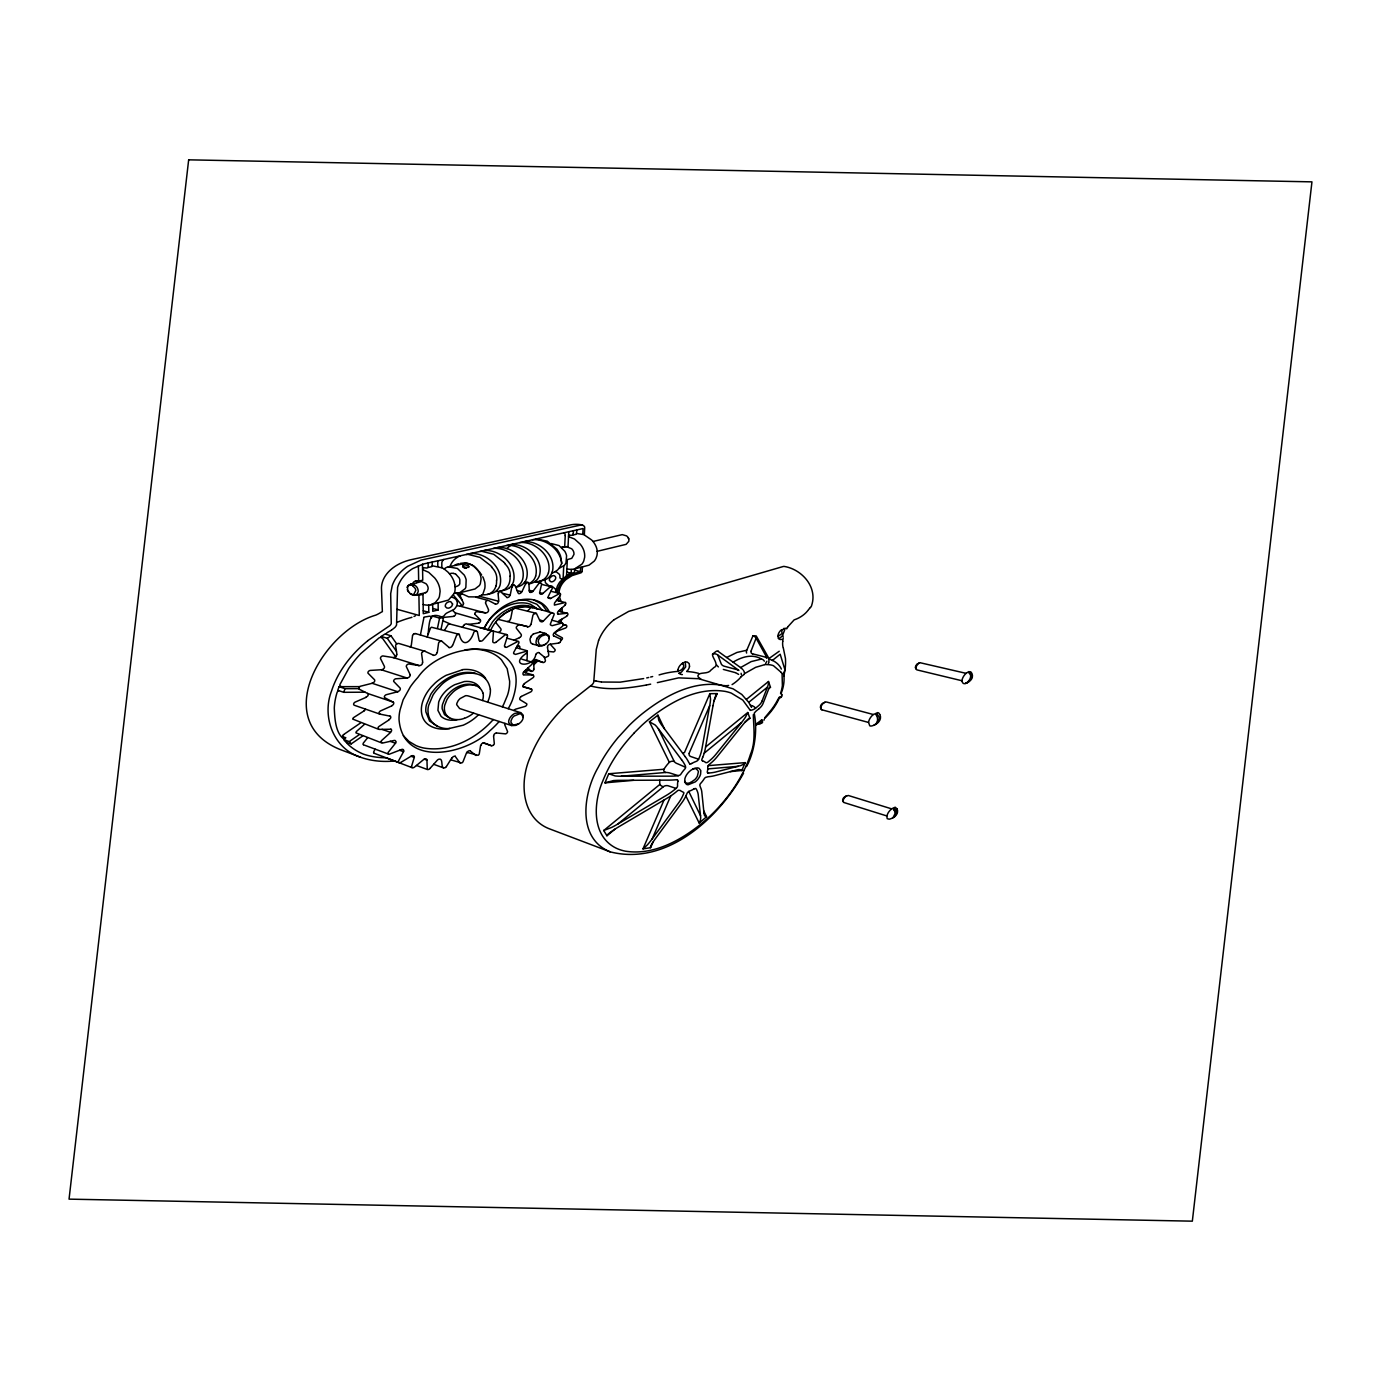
<?xml version="1.0" encoding="UTF-8"?>
<svg xmlns="http://www.w3.org/2000/svg" width="1381" height="1381" viewBox="0 0 1381 1381"><rect width="100%" height="100%" fill="white"/><g stroke="black" fill="none" stroke-linecap="round" stroke-linejoin="round"><path stroke-width="1.5" d="M562.257 612.042L562.084 607.83M552.521 572.942A14.086 9.995 -4.5 0 0 559.857 566.987L561.704 563.483L560.582 556.18A45.866 32.54 -4.5 0 0 556.888 549.189L547.256 541.179L536.225 538.901M538.918 645.963A4.885 3.47 -4.5 0 0 542.94 645.548A8.959 6.353 -4.5 0 0 545.357 644.306L547.256 642.735A12.308 8.735 -4.5 0 0 548.999 639.835L549.275 637.815M527.007 660.688L527.249 654.836A1.968 1.398 -4.5 0 0 526.403 653.472M584.353 534.827L584.681 528.043A5.645 4.005 -4.5 0 0 584.284 526.265L582.471 524.987A21.803 15.467 -4.5 0 0 571.354 524.728L411.745 559.547A39.859 28.276 -4.5 0 0 381.484 588.876L382.364 611.628L380.897 612.404A34.335 24.357 -4.5 0 1 375.822 615.115C323.292 630.513 269.744 720.433 339.588 749.296L361.926 757.72A59.124 41.948 -4.5 0 0 394.448 760.966M563.741 565.917L563.155 577.569A2.71 1.916 -4.5 0 1 562.792 578.466A1.916 1.364 -4.5 0 1 561.049 578.794L560.341 578.363A2.969 2.106 -4.5 0 1 559.909 577.051A9.857 6.991 -4.5 0 0 559.443 574.375L556.18 571.734A4.661 3.297 -4.5 0 0 555.179 571.596M561.722 547.1A4.885 3.47 -4.5 0 1 564.656 547.152L565.243 535.621M412.453 767.784L412.988 767.784A2.624 1.864 -4.5 0 0 414.576 767.042L423.38 759.74A3.159 2.244 -4.5 0 1 425.037 758.911L426.09 758.911A1.899 1.346 -4.5 0 1 426.953 760.189L427.264 769.476L416.492 765.471M545.322 579.675A10.565 7.492 -4.5 0 0 545.512 582.782L548.878 585.717A4.644 3.297 -4.5 0 0 550.294 585.889A5.075 3.608 -4.5 0 1 551.83 586.062L555.369 589.014A10.772 7.647 -4.5 0 1 555.749 591.966L557.268 586.39A38.081 27.016 -4.5 0 1 559.909 581.902L566.538 575.687L567.349 559.616M568.782 531.668L568.04 546.341L564.674 547.135M571.354 569.542L571.147 573.391A19.783 14.034 -4.5 0 0 566.555 575.704M573.253 533.756L573.426 530.632M576.516 533.463L583.818 534.602L591.655 539.971A35.008 24.841 -4.5 0 1 594.59 543.7L595.349 545.029A29.795 21.147 -4.5 0 1 596.92 555.697L596.178 557.855A20.836 14.777 -4.5 0 1 594.244 561.118L588.996 565.174L574.634 568.886L574.444 572.459L573.08 572.804A15.329 10.875 -4.5 0 0 571.268 573.339L569.076 572.804M576.775 529.89L576.602 533.014A2.399 1.692 -4.5 0 1 575.842 534.361L571.458 535.327A12.274 8.718 -4.5 0 0 568.609 535.241M580.227 571.734L580.849 567.332M582.765 534.257L583.093 528.543L422.983 564.104L412.66 568.627A41.81 29.674 -4.5 0 0 403.545 576.498L401.767 578.829A50.268 35.664 -4.5 0 0 397.573 587.443L396.554 625.023A17.142 12.17 -4.5 0 1 394.931 627.423L391.462 630.185M582.489 566.935L582.074 571.51M677.829 670.199L677.864 671.442M782.682 641.336L783.217 638.005M966.079 673.341A19.282 13.689 -4.5 0 0 961.936 680.747C963.248 689.136 974.779 677.415 969.048 672.702M782.337 694.867L781.18 696.697A6.094 4.316 -4.5 0 1 779.557 696.853L777.848 699.511A92.147 65.373 -4.5 0 1 769.234 712.372L764.694 717.809M412.539 635.692L411.365 644.892A4.022 2.848 -4.5 0 1 410.019 646.826M437.259 652.643L438.588 643.063A3.642 2.589 -4.5 0 1 439.779 641.595L440.056 641.44M689.533 666.402L689.188 663.588L687.289 662.069A3.746 2.658 -4.5 0 0 684.406 662.31L682.404 663.26M615.028 829.101L606.932 835.764L607.536 834.676M480.623 745.395L479.276 753.853A3.66 2.589 -4.5 0 1 478.05 755.321L466.813 752.317M561.653 619.275L561.014 622.607M744.359 673.721L755.683 667.316L764.384 664.762M559.875 620.432L559.529 622.227M714.046 700.84L717.171 693.607L709.834 693.676L710.542 699.114A99.708 70.742 -4.5 0 1 709.903 704.534L701.893 749.123A68.377 48.508 -4.5 0 1 699.321 757.582L698.51 759.412A6.387 4.54 -4.5 0 1 697.267 760.827L696.162 761.432A19.196 13.62 -4.5 0 0 691.605 763.555M713.045 705.57L705.259 748.899A67.79 48.111 -4.5 0 1 702.687 757.34M510.659 618.947L512.351 610.35A4.074 2.883 -4.5 0 1 513.318 608.814M511.799 587.149L510.193 595.194L502.908 593.347M420.394 635.001L423.898 617.635M428.041 634.535C429.698 619.568 429.025 611.041 443.474 617.721L441.074 629.184M531.046 624.402L532.807 615.719A4.16 2.952 -4.5 0 1 533.843 614.113L536.139 613.302L515.165 608.123M437.501 628.165L439.59 618.084L443.474 617.721M876.555 715.496L876.9 713.839L878.765 716.428A12.722 9.028 -4.5 0 1 879.214 719.397L876.02 724.179A8.597 6.111 -4.5 0 1 874.587 724.904A5.559 3.936 -4.5 0 1 873.517 725.388A12.429 8.821 -4.5 0 1 871.86 725.923L870.962 726.043A2.037 1.45 -4.5 0 1 869.719 725.767L868.563 722.194A19.61 13.914 -4.5 0 1 873.085 714.702L877.574 712.648A2.037 1.45 -4.5 0 1 878.765 713.01L879.818 714.443M894.042 809.957L894.387 808.455L895.665 810.026A11.048 7.837 -4.5 0 1 896.493 812.943L894.405 816.896A7.026 4.989 -4.5 0 1 892.868 817.776L891.038 818.657A10.996 7.803 -4.5 0 1 889.191 819.192L887.206 818.657L886.826 816.292A18.971 13.447 -4.5 0 1 891.66 808.869M783.787 676.293L784.788 671.304A109.185 77.474 -4.5 0 0 785.444 658.409L783.372 648.224M744.048 770.615L744.29 769.856A15.864 11.255 -4.5 0 1 745.032 768.285A183.431 130.159 -4.5 0 0 750.487 754.233C755.942 741.683 753.56 727.114 753.318 714.685M744.221 674.36L741.045 676.725M741.01 676.863L739.525 678.589A44.952 31.901 -4.5 0 1 732.068 684.613M535.69 576.05C539.522 560.375 523.882 545.409 508.709 545.391A16.727 11.859 -4.5 0 0 506.948 545.46L506.706 545.478M411.573 766.317L414.265 757.427A2.589 1.83 -4.5 0 0 414.058 756.063L413.282 755.666A2.469 1.761 -4.5 0 0 411.141 756.184L401.129 762.226A1.899 1.346 -4.5 0 1 399.04 762.64L374.32 753.336M548.447 572.891C552.417 557.303 536.795 542.44 521.725 542.491A17.124 12.153 -4.5 0 0 519.722 542.578M552.314 571.941C556.319 556.388 540.696 541.542 525.66 541.628A16.641 11.808 -4.5 0 0 523.917 541.68L523.796 541.697M764.297 719.242L763.917 720.261M761.587 720.399L762.001 720.105A4.747 3.366 -4.5 0 1 761.639 723.143M766.852 661.24L765.609 663.484M969.531 673.548L969.894 672.426L971.637 676.604A12.222 8.666 -4.5 0 1 971.154 678.882L966.493 683.112M768.682 662.552A15.329 10.875 -4.5 0 0 767.974 656.7L756.218 635.916L753.008 635.726L746.569 650.71A7.475 5.3 -4.5 0 0 746.413 651.832A7.854 5.576 -4.5 0 0 746.465 652.488L746.603 653.04M744.238 769.994L740.492 777.192A227.071 161.111 -4.5 0 1 721.262 804.346L719.173 806.711A196.275 139.274 -4.5 0 1 700.927 824.06C679.953 840.787 653.196 855.564 625.386 851.179A34.059 24.168 -4.5 0 1 615.753 847.969C591.344 835.505 593.398 802.413 602.858 780.817A218.44 155 -4.5 0 1 634.293 732.914M359.785 686.633L339.087 686.668L337.775 690.293L343.714 692.313L345.026 688.687L358.853 688.653M449.982 566.607L450.689 564.846A22.614 16.054 -4.5 0 1 456.99 557.458M468.642 567.436L468.625 565.83A3.556 2.52 -4.5 0 0 467.296 565.157M462.635 566.452L462.928 565.623L463.705 566.676A5.092 3.608 -4.5 0 0 467.261 567.332L468.919 566.711M598.577 640.542L596.264 649.502L593.709 682.352A12.481 8.856 -4.5 0 1 592.242 684.544L566.797 704.586A207.53 147.249 -4.5 0 0 530.597 756.339C519.135 780.783 521.051 818.743 550.363 829.187L610.091 851.818C665.987 866.215 718.413 818.812 743.565 773.187M427.126 636.969L430.285 628.597A3.332 2.365 -4.5 0 1 431.545 627.233L459.286 634.362C462.618 648.397 470.697 642.441 473.838 632.239A3.073 2.175 -4.5 0 1 475.323 631.048L477.343 631.652L479.052 640.094A1.933 1.364 -4.5 0 0 480.053 641.198M708.229 765.644L745.257 762.623L742.805 764.608A16.883 11.98 -4.5 0 1 740.613 765.609L715.548 772.048A28.017 19.886 -4.5 0 1 709.73 772.928L708.418 773.067M452.692 645.445L456.334 635.916A3.435 2.434 -4.5 0 1 457.698 634.57L459.286 634.362M762.019 701.082L767.732 686.374A33.317 23.632 -4.5 0 0 768.457 683.422L768.475 681.506L746.517 699.304M466.502 752.887L463.067 761.621A3.591 2.538 -4.5 0 1 461.651 763.003L450.655 759.792M454.245 593.398L448.428 600.079L430.855 604.774A11.324 8.027 -4.5 0 1 423.19 604.498M633.655 780.282L604.947 782.854L608.762 773.757L663.95 769.252A55.568 39.428 -4.5 0 1 669.336 762.312L670.648 761.57A5.403 3.832 -4.5 0 1 672.374 761.207L674.221 761.449A7.423 5.265 -4.5 0 0 677.622 763.779L685.667 767.318A6.163 4.367 -4.5 0 1 684.786 769.079A43.899 31.142 -4.5 0 0 681.144 773.774L681.023 773.947A5.61 3.988 -4.5 0 1 679.642 775.259L677.053 775.863A62.732 44.52 -4.5 0 1 671.011 776.157L620.034 776.226A36.148 25.652 -4.5 0 1 615.184 775.949L608.762 773.757M747.742 764.314C755.269 748.899 757.409 728.495 754.199 713.321A16.037 11.376 -4.5 0 1 756.305 710.887L759.032 708.695M604.947 782.854L613.578 780.593M698.613 759.222L690.724 756.529A3.694 2.624 -4.5 0 1 689.361 753.37M607.536 834.676A17.504 12.412 -4.5 0 1 608.883 833.468L610.972 831.863A106.751 75.748 -4.5 0 1 619.482 826.373L667.403 798.028A65.874 46.747 -4.5 0 0 675.965 792.055L677.294 790.95A3.332 2.365 -4.5 0 1 678.416 790.277L679.987 790.346A7.164 5.075 -4.5 0 0 681.161 791.106L683.802 792.521A4.057 2.883 -4.5 0 1 683.595 793.816L682.974 795.249A60.66 43.053 -4.5 0 1 678.554 802.965L651.556 839.734A104.404 74.091 -4.5 0 1 647.257 844.999L642.994 848.866L664.037 800.013M709.834 693.676L684.458 752.61L682.646 753.197M652.212 838.837L670.717 795.939M689.119 753.301L709.696 705.656M642.994 848.866L650.606 847.692L652.989 842.151M702.687 757.34L702.066 758.79A4.143 2.935 -4.5 0 0 701.824 759.999L702.601 760.948M488.097 629.512L492.516 621.951A55.24 39.203 -4.5 0 1 498.852 615.305C507.518 607.761 519.981 602.962 531.357 606.639A17.832 12.653 -4.5 0 1 536.398 608.728M751.091 650.952L756.098 638.177A11.566 8.2 -4.5 0 0 754.751 636.658L753.18 635.726M780.524 671.787L773.464 665.711A12.947 9.184 -4.5 0 0 767.404 664.624L764.591 664.554M730.256 771.634L741.77 770.477L739.215 769.528A11.928 8.476 -4.5 0 0 736.694 769.994L713.873 775.846A27.741 19.697 -4.5 0 1 708.056 776.743L705.622 777.382A5.455 3.884 -4.5 0 0 704.293 778.642A43.605 30.934 -4.5 0 1 700.788 783.251L700.633 783.407A6.128 4.35 -4.5 0 0 699.787 785.116L700.288 786.946A29.381 20.853 -4.5 0 1 701.772 791.71L703.965 812.891M560.134 642.269L561.135 640.18A3.09 2.192 -4.5 0 0 562.378 637.867L555.749 634.242A3.608 2.555 -4.5 0 1 556.923 631.307M741.718 770.615L745.257 762.623M663.95 769.252L663.778 770.443A4.851 3.453 -4.5 0 0 664.313 771.616L665.573 772.48A7.596 5.386 -4.5 0 1 667.437 772.566L667.765 772.583A12.084 8.562 -4.5 0 1 670.372 773.153L678.503 775.742M525.591 583.852L521.897 591.776L517.098 590.567M483.971 628.372L489.047 619.965A68.998 48.956 -4.5 0 1 496.936 611.662C510.331 598.612 539.419 591.707 549.431 612.076M786.704 628.873L787.688 627.112M375.131 749.175L373.837 751.557A2.555 1.813 -4.5 0 0 373.733 752.869L374.147 753.249M530.684 637.193L531.392 636.002M536.812 638.885L537.537 637.694M402.959 749.52L403.718 750.228A3.159 2.244 -4.5 0 1 403.528 751.713L398.608 760.776A2.676 1.899 -4.5 0 0 398.453 762.001L398.885 762.485M526.834 652.902C506.965 666.66 533.981 668.611 535.828 654.283M787.912 626.732L794.161 619.862A26.774 18.989 -4.5 0 0 799.064 617.773A29.899 21.216 -4.5 0 0 808.437 609.763M446.408 766.559L451.794 757.962M444.578 630.185L447.858 624.937A3.038 2.158 -4.5 0 1 449.188 623.832L476.549 630.979M747.414 764.901L746.172 766.593L746.914 765.626M717.757 654.974L721.279 664.019A5.921 4.195 -4.5 0 0 724.542 666.298L735.814 669.319A14.673 10.409 -4.5 0 1 737.575 669.889A18.333 12.999 -4.5 0 1 738.904 670.458L717.136 654.559A5.869 4.16 -4.5 0 0 715.237 653.869C706.899 652.764 721.365 664.71 713.804 667.593A23.425 16.624 -4.5 0 1 711.111 669.94C708.004 674.808 699.252 671.39 697.923 675.62A7.734 5.489 -4.5 0 0 698.216 676.966L701.013 679.314M388.234 753.905L387.992 753.405A3.159 2.244 -4.5 0 1 388.493 751.989L395.76 742.874A3.711 2.641 -4.5 0 0 396.054 741.632L395.19 740.544A1.83 1.295 -4.5 0 0 393.827 740.527L382.675 743.03L381.001 741.873A3.487 2.486 -4.5 0 1 381.846 740.32L390.616 732.413L382.054 729.358M530.373 592.38L531.599 592.294A3.055 2.158 -4.5 0 0 533.031 591.223L538.521 583.956A2.469 1.744 -4.5 0 1 539.85 583.024L541.3 583.352A2.365 1.692 -4.5 0 1 541.525 584.526L539.695 592.414A2.9 2.054 -4.5 0 0 539.885 593.675L540.403 594.123A4.195 2.986 -4.5 0 0 541.041 594.279L541.179 594.262A2.365 1.674 -4.5 0 0 542.837 593.485L549.69 587.374M470.438 553.539L470.558 553.539A16.624 11.79 -4.5 0 1 472.44 553.47C487.925 553.695 503.564 568.886 500.146 584.854A20.853 14.794 -4.5 0 1 498.248 588.876L496.021 591.189A10.081 7.147 -4.5 0 1 491.584 593.381L487.458 594.4A10.116 7.181 -4.5 0 1 482.66 594.71L484.748 588.565A31.331 22.234 -4.5 0 0 485.024 585.855L484.904 583.352A35.509 25.203 -4.5 0 0 484.627 581.781L483.402 578.121A36.7 26.032 -4.5 0 0 483.177 577.603L482.729 576.74M560.151 595.781L554.523 603.014L554.385 605.102L565.122 602.53L556.56 600.39M481.969 594.762L481.693 595.107A12.205 8.649 -4.5 0 1 477.498 596.92L468.642 596.851L459.942 592.846M367.605 737.782L363.566 742.788A2.986 2.106 -4.5 0 0 363.134 744.307L363.358 744.687M705.605 746.983L747.742 712.51L745.654 716.877A88.781 62.991 -4.5 0 1 742.115 721.797L715.772 754.492A53.393 37.874 -4.5 0 1 709.42 760.827L708.125 761.915A3.142 2.227 -4.5 0 1 706.796 762.64L705.898 762.657M395.484 743.254L390.184 741.338M429.974 768.492L437.328 760.154A3.608 2.555 -4.5 0 1 438.761 759.239C444.13 757.582 439.779 769.113 444.837 767.836A3.349 2.382 -4.5 0 0 446.391 766.559M462.359 627.009L464.344 624.799M518.117 625.006L516.408 626.957A3.055 2.158 -4.5 0 0 516.546 628.51L521.138 634.345A3.556 2.52 -4.5 0 1 519.446 637.556M493.259 719.57C476.186 738.714 449.878 752.507 423.743 748.019A33.558 23.822 -4.5 0 1 415.905 745.533L409.018 741.459L403.321 735.71M524.02 583.093L522.45 584.543A10.392 7.371 -4.5 0 1 517.944 586.718L515.803 587.253M686.858 671.39L686.72 671.529A42.673 30.278 -4.5 0 1 698.631 673.376M536.398 613.337L540.213 621.398L541.87 621.899A2.797 1.985 -4.5 0 0 543.406 621.001L550.484 613.699A2.745 1.951 -4.5 0 1 552.141 612.75A16.917 11.997 -4.5 0 1 553.936 613.457A3.245 2.296 -4.5 0 1 553.936 614.994L550.518 623.608A3.176 2.261 -4.5 0 0 550.449 624.92L552.107 625.697L562.291 622.952L551.882 620.224M527.542 611.041L530.097 608.417A2.797 1.985 -4.5 0 1 531.443 607.588L532.876 607.64A17.383 12.325 -4.5 0 0 531.115 607.088L521.345 606.656A24.202 17.176 -4.5 0 0 515.027 608.175M634.207 732.879L641.785 725.388A179.858 127.622 -4.5 0 1 652.54 716.256C672.996 700.65 698.665 687.065 725.198 691.398A33.317 23.65 -4.5 0 1 731.257 693.089L742.805 700.098L750.315 710.404M810.388 607.536L810.354 607.554A15.795 11.203 -4.5 0 0 808.714 609.47M669.336 762.312L649.45 721.797L655.077 724.939A43.312 30.727 -4.5 0 1 657.753 727.942L681.558 759.654M523.882 672.271L526.472 669.854M533.601 663.122L536.26 660.619M525.332 672.702L527.922 670.268M533.739 664.796L537.727 661.033M523.865 671.718L531.668 664.52A3.556 2.52 -4.5 0 0 532.358 663.053L532.358 662.949M364.549 724.265L356.764 731.188A3.297 2.348 -4.5 0 0 355.953 732.862L381.691 742.926M500.474 616.893L501.355 616.116M565.122 605.154L558.39 611.075L567.228 613.319M685.874 795.974L699.183 823.059L706.554 816.758L703.758 810.906M664.434 728.805L657.908 715.168L658.737 720.192A57.536 40.826 -4.5 0 0 662.19 725.733L685.235 756.667M565.243 578.346L571.803 574.151L579.951 571.872M761.846 719.691L761.518 719.967A57.967 41.137 -4.5 0 1 756.46 723.73L755.735 724.196M892.955 817.811L894.957 813.823A13.983 9.926 -4.5 0 0 894.543 810.975L893.438 808.973A5.8 4.108 -4.5 0 1 894.387 808.455M762.726 722.021L761.449 723.074A5.386 3.815 -4.5 0 1 759.809 724.024A2.589 1.847 -4.5 0 1 757.703 724.127M509.365 587.84L511.246 585.958A20.335 14.431 -4.5 0 0 513.508 581.539C517.15 565.692 501.458 550.553 486.112 550.432A16.917 11.997 -4.5 0 0 484.11 550.501M677.916 781.301A25.531 18.126 -4.5 0 0 677.588 785.668L677.501 786.393A6.888 4.885 -4.5 0 1 676.552 787.964L674.705 789.552A65.649 46.591 -4.5 0 1 666.108 795.525L616.772 824.647A90.663 64.32 -4.5 0 1 611.731 827.392L603.704 830.533L659.876 784.391A29.95 21.25 -4.5 0 1 659.859 780.196M706.554 816.758L704.707 815.878A19.351 13.741 -4.5 0 1 703.999 812.891M744.825 722.401L749.918 718.224L747.742 712.51M618.015 823.905L663.26 786.773A4.281 3.038 -4.5 0 1 668.145 785.772L676.051 788.43M704.224 753.163L741.476 722.591M768.889 688.567L770.477 687.255L768.475 681.506M496.228 642.079L504.704 635.208A1.813 1.295 -4.5 0 1 506.689 634.604L479.777 627.578M751.54 707.4L748.726 702.342L767.439 687.151M550.967 576.671L552.711 575.756A2.227 1.571 -4.5 0 1 554.299 575.739C558.856 577.914 551.502 584.992 549.483 580.296M780.852 693.745L780.558 693.331A71.881 51.011 -4.5 0 0 782.388 685.494L782.078 673.824L780.662 671.753M367.657 640.715L389.925 625.576A9.166 6.508 -4.5 0 0 391.255 623.625L390.685 593.64L392.239 585.544A58.157 41.257 -4.5 0 1 395.691 578.432L398.643 574.341A48.076 34.111 -4.5 0 1 407.688 566.262L421.015 560.134L580.918 525.004A2.71 1.933 -4.5 0 1 582.471 524.97M772.307 660.515L780.179 654.214L784.563 668.525M768.751 658.702L779.247 651.228M554.316 632.74L562.171 626.508A4.126 2.935 -4.5 0 0 563.206 624.972L562.792 623.28M760.258 722.211L755.77 725.474M613.889 619.827L628.735 611.369L782.975 566.573A2.21 1.571 -4.5 0 1 784.408 566.469C801.843 569.335 817.673 587.046 811.7 605.241A6.37 4.523 -4.5 0 1 810.388 607.536M649.45 721.797L657.908 715.168M699.183 823.059L700.409 820.21A29.64 21.043 -4.5 0 0 700.685 817.397L698.234 794.662A29.45 20.888 -4.5 0 0 696.715 789.897L695.92 788.551A1.813 1.295 -4.5 0 0 694.108 788.931M712.423 654.231L715.876 651.556A1.882 1.329 -4.5 0 1 718.327 651.176M539.574 635.588L544.632 633.43L548.723 635.45A7.975 5.662 -4.5 0 1 549.258 637.815M533.446 633.931L540.195 631.997M740.579 667.575L751.16 661.603L761.639 659.013A5.766 4.091 -4.5 0 1 764.332 661.206M424.83 651.28L398.867 643.477A1.968 1.398 -4.5 0 0 396.796 643.978L396.451 644.133A3.539 2.503 -4.5 0 0 395.605 645.704L396.934 654.525M917.364 663.898L919.556 662.845M338.846 690.655A3.988 2.831 -4.5 0 0 338.31 690.949A4.178 2.969 -4.5 0 0 337.05 692.572A116.936 82.981 -4.5 0 0 334.288 708.194C334.789 719.466 335.531 738.455 349.307 741.528L359.198 734.709M343.265 736.815L345.837 737.765C339.519 739.508 349.548 744.204 351.24 743.876L362.685 735.987M694.004 788.879A19.576 13.896 -4.5 0 1 689.343 791.14L688.601 791.537A6.404 4.54 -4.5 0 0 687.186 793.091L686.374 794.886A60.54 42.966 -4.5 0 1 681.955 802.568L655.647 838.336A99.415 70.535 -4.5 0 0 651.677 844.257L650.969 845.569A20.387 14.466 -4.5 0 0 650.555 846.467L650.606 847.692M343.593 734.571L360.683 722.884M454.591 565.416L455.074 565.105A8.459 6.007 -4.5 0 1 457.905 563.914L458.699 563.741M391.013 635.812L384.954 634L381.191 636.451L387.25 638.281L391.013 635.812L396.71 643.926M524.193 683.681L532.911 677.778A3.591 2.555 -4.5 0 0 533.895 676.276L533.29 675.05L523.468 672.15M389.321 719.725L379.188 726.337A3.642 2.589 -4.5 0 0 377.98 727.96L379.119 729.427L390.702 729.22M364.032 710.904L353.674 717.55A3.573 2.538 -4.5 0 0 352.707 719.087L378.705 729.341M457.059 557.51L457.612 557.147A15.916 11.29 -4.5 0 1 460.512 555.749M518.773 723.782L520.223 722.729A13.344 9.477 -4.5 0 0 522.639 719.536L523.019 718.448A10.064 7.147 -4.5 0 0 523.157 717.585L523.209 716.894A8.355 5.921 -4.5 0 0 522.933 714.806L520.844 712.734L468.504 696.024A6.18 4.385 -4.5 0 0 465.587 695.679L460.218 698.493A16.935 12.015 -4.5 0 0 458.078 700.858L456.852 703.395A9.339 6.629 -4.5 0 0 456.679 704.655L459.58 708.505L511.712 725.612L515.406 725.422A8.528 6.042 -4.5 0 0 517.996 724.248L518.773 723.782L513.836 724.99A3.28 2.33 -4.5 0 1 512.61 724.576L511.056 722.453A8.321 5.904 -4.5 0 1 511.143 720.433L512.334 717.878A13.327 9.46 -4.5 0 1 514.129 716.014L519.619 713.822A3.746 2.658 -4.5 0 1 521.466 714.305L523.192 717.102M549.759 587.408A1.761 1.243 -4.5 0 1 551.399 586.718L552.227 587.374A2.762 1.951 -4.5 0 1 552.141 588.72L548.309 596.419A3.332 2.365 -4.5 0 0 548.153 597.869L550.242 598.629L559.788 593.467L550.881 591.275M425.296 592.742L427.212 591.62L428.145 588.841A12.239 8.683 -4.5 0 0 427.627 586.114L427.368 585.579A12.671 8.994 -4.5 0 0 425.9 583.662L421.429 581.556L408.759 584.957A5.628 3.988 -4.5 0 0 407.758 586.649L407.499 589.911A13.05 9.27 -4.5 0 0 408.258 591.672L408.344 591.81M556.819 631.221L565.606 628.01A3.021 2.141 -4.5 0 0 566.676 625.558L563.085 624.35M726.613 657.494L736.953 652.453L746.707 650.244M566.814 616.202L559.305 620.656A3.746 2.658 -4.5 0 0 558.166 621.864M550.674 598.439L548.102 597.714M733.087 662.155C741.493 657.063 751.868 653.524 761.294 658.91M391.203 630.323L387.371 632.515A3.988 2.831 -4.5 0 0 386.024 634.052M919.366 662.932L918.589 663.432A10.478 7.423 -4.5 0 0 915.966 668.093L916.777 669.854L961.884 680.729M846.777 795.801L846.19 796.147A10.116 7.181 -4.5 0 0 843.118 800.945L843.756 802.465L886.878 815.964M413.989 616.478L415.491 615.736M521.31 696.421L530.77 691.898A3.539 2.503 -4.5 0 0 531.944 690.465L531.996 690.362A2.106 1.485 -4.5 0 0 531.789 689.257L522.95 686.461M414.041 633.844L413.627 634.069A3.522 2.503 -4.5 0 0 412.556 635.571M967.028 682.887L967.063 682.87A11.1 7.872 -4.5 0 0 971.067 672.098L968.823 671.615L966.027 673.324L919.953 662.69M512.489 544.511L513.646 543.993M525.367 541.628L526.851 540.989M693.573 768.665L690.845 770.287A22.303 15.812 -4.5 0 0 684.89 778.677L684.7 782.06L686.426 784.304A3.729 2.641 -4.5 0 0 688.135 784.771L695.247 781.905A22.044 15.64 -4.5 0 0 700.581 774.258L700.823 770.633L699.131 768.371A3.729 2.641 -4.5 0 0 697.44 767.871L693.763 768.578M391.893 705.829L380.483 710.939A3.746 2.658 -4.5 0 0 379.171 712.406L379.084 712.682A1.916 1.364 -4.5 0 0 379.81 714.15M690.69 782.526L694.902 779.54A21.423 15.208 -4.5 0 0 697.336 776.277L698.475 771.496L696.369 768.768M513.956 640.128L519.549 637.694M366.276 697.25L355.055 702.152A3.608 2.555 -4.5 0 0 353.709 703.723L353.674 703.861A1.968 1.398 -4.5 0 0 354.33 705.259L379.861 714.098M824.958 702.239L822.869 703.188A6.612 4.695 -4.5 0 0 820.521 707.245M468.522 624.436A1.882 1.329 -4.5 0 1 469.177 624.281L478.724 623.176M498.006 619.327L527.784 626.681L519.895 624.678A1.864 1.329 -4.5 0 0 518.151 625.023M845.431 796.285L848.348 795.491L891.556 808.834L895.181 807.212L897.098 808.903M514.664 608.296L505.256 613.112A47.8 33.921 -4.5 0 0 497.143 620.293M432.201 562.05L432.236 565.433A2.883 2.037 -4.5 0 1 431.856 566.607L427.678 567.626A2.797 1.985 -4.5 0 0 428.145 566.348L428.127 562.965M398.091 691.639L386.128 694.747A3.573 2.538 -4.5 0 0 384.626 696.093L384.539 696.214A2.658 1.882 -4.5 0 0 384.574 697.612L393.43 702.359M453.607 616.375L444.181 617.359A1.951 1.381 -4.5 0 0 443.232 617.652M464.43 718.258C456.973 721.486 445.165 719.294 444.423 709.627A24.306 17.245 -4.5 0 1 444.786 705.121L446.892 699.684A39.255 27.862 -4.5 0 1 451.708 693.469C459.01 685.028 478.447 679.435 483.005 693.21M778.487 638.523L779.833 637.936A10.565 7.509 -4.5 0 0 782.475 635.64L784.65 629.995A6.232 4.419 -4.5 0 0 784.063 628.234M516.39 607.778L524.884 606.363A17.193 12.205 -4.5 0 1 531.081 607.105L552.141 612.784M411.866 617.342L411.901 617.324A90.352 64.113 -4.5 0 0 397.4 622.21M411.296 594.296A5.127 3.642 -4.5 0 0 414.335 595.315L416.82 594.382L418.115 591.862A10.444 7.406 -4.5 0 0 418.115 590.257L418.029 589.842A14.362 10.185 -4.5 0 0 416.458 586.614L414.455 584.854M428.68 605.137L428.783 612.318L423.276 613.716L422.983 594.296A7.406 5.248 -4.5 0 1 421.412 593.675M438.122 602.962L438.191 609.919L432.754 611.3L432.685 604.308M496.021 591.361A10.271 7.285 -4.5 0 0 500.837 591.051L504.876 590.015A10.237 7.268 -4.5 0 0 509.347 587.84M529.009 583.939L530.787 583.472A10.53 7.475 -4.5 0 0 535.31 581.315L536.898 579.865A19.679 13.965 -4.5 0 0 539.574 575.083C543.544 559.46 527.818 544.494 512.714 544.511A16.986 12.049 -4.5 0 0 510.953 544.563L510.832 544.58M540.713 583.006L534.93 581.591A10.582 7.509 -4.5 0 0 539.591 581.28L543.423 580.296A10.685 7.578 -4.5 0 0 547.964 578.138L549.189 577.085A19.213 13.637 -4.5 0 0 552.245 571.924M477.498 596.903L478.033 596.782A9.736 6.905 -4.5 0 0 481.606 595.211M559.167 568.282L564.173 565.502A13.137 9.322 -4.5 0 0 565.986 562.74L566.59 555.818A29.139 20.68 -4.5 0 0 564.812 551.295L559.098 545.581L551.243 543.562M657.356 682.628L678.658 677.864L698.7 678.727L733.087 688.826L741.787 694.453L748.726 702.342M652.661 676.535L650.624 677.018M415.301 595.159L426.09 592.553M597.058 551.347L626.145 544.338L628.769 541.352A9.46 6.715 -4.5 0 0 626.611 535.897L622.279 534.637L593.053 541.456M417.355 594.659A7.371 5.231 -4.5 0 0 418.909 595.28L422.983 594.296M566.814 559.754L571.769 558.321L573.926 554.489A12.688 8.994 -4.5 0 0 573.719 552.072A11.963 8.493 -4.5 0 0 571.63 548.775L566.624 546.686M455.091 586.752L456.576 586.407A5.196 3.677 -4.5 0 0 459.769 583.87L459.838 579.847A19.351 13.724 -4.5 0 0 459.096 577.845L455.868 574.272M574.617 568.903L581.867 564.19A20.163 14.293 -4.5 0 0 583.766 560.91L584.664 557.199A33.627 23.857 -4.5 0 0 580.141 544.062L574.479 538.987L568.523 536.657M430.855 604.774L435.239 602.634L438.571 598.508A22.165 15.726 -4.5 0 0 439.451 596.333L440.107 591.482A41.603 29.519 -4.5 0 0 434.687 577.931L428.68 572.304L422.586 569.628M426.971 567.988L426.487 568.023A11.013 7.803 -4.5 0 0 422.569 567.936M449.498 573.754L451 573.391A3.504 2.486 -4.5 0 1 452.174 573.253L453.676 573.443M561.86 547.618L564.294 547.049M415.716 580.987A4.557 3.228 -4.5 0 1 418.65 581.125L422.759 580.141L422.5 564.259M648.742 677.467L646.722 677.916M444.199 569.024A8.062 5.714 -4.5 0 1 448.342 566.814L466.001 563.275A12.066 8.562 -4.5 0 1 467.693 563.396L472.009 565.053M750.522 710.352L751.92 710.024A8.545 6.076 -4.5 0 0 755.424 708.349L758.083 706.105A17.176 12.187 -4.5 0 0 762.07 701.099M460.339 563.396L463.774 562.982A10.927 7.751 -4.5 0 1 464.637 562.982L467.071 563.379A12.222 8.683 -4.5 0 1 471.335 564.725M457.215 719.605L455.782 719.915M448.342 566.849L457.404 568.454L464.189 575.014A33.109 23.494 -4.5 0 1 466.157 579.83L465.88 587.149A14.38 10.202 -4.5 0 1 465.155 588.686L459.493 592.846L474.995 588.979L479.311 585.613A14 9.926 -4.5 0 0 480.346 583.628L481.071 579.226A29.225 20.732 -4.5 0 0 475.202 567.315L473.459 565.917L480.07 572.597M650.675 684.147L646.412 685.011M643.667 678.572L620.104 682.162L601.546 682.024M490.29 689.24C486.319 664.365 451.449 672.167 439.659 686.806A62.836 44.589 -4.5 0 0 433.03 695.023L428.628 705.449A38.754 27.499 -4.5 0 0 428.093 712.596C428.749 723.351 439.987 729.703 449.861 728.46M449.049 728.633L443.059 729.168A22.217 15.761 -4.5 0 1 426.384 723.023C420.359 717.032 420.307 707.4 423.311 699.925A64.182 45.538 -4.5 0 1 431.373 686.84L435.257 682.905A54.601 38.754 -4.5 0 1 446.132 675.326L462.514 669.75M381.846 669.716L370.125 670.424A3.107 2.21 -4.5 0 0 368.33 671.615A3.004 2.141 -4.5 0 0 368.002 673.186L374.596 679.815A3.66 2.589 -4.5 0 1 372.11 683.181M424.019 617.117L429.353 616.237A1.761 1.243 -4.5 0 1 430.302 616.289L431.045 616.737A2.831 2.002 -4.5 0 1 431.373 618.118M645.876 685.114C627.716 688.308 608.658 690.759 590.567 685.943M728.65 685.442L727.494 685.615A9.753 6.922 -4.5 0 1 726.423 685.701A8.165 5.783 -4.5 0 1 724.611 685.632L724.179 685.58M465.069 649.795L471.87 649.156A36.389 25.825 -4.5 0 1 501.458 659.859L507.155 668.646L509.641 681.178A79.856 56.656 -4.5 0 1 508.881 689.879L508.415 692.019A82.014 58.192 -4.5 0 1 507.362 695.558L503.875 703.913A93.045 66.029 -4.5 0 1 502.339 706.813M558.476 643.132L549.897 644.254A3.47 2.451 -4.5 0 0 547.653 647.137M432.218 565.778L442.196 567.867A23.667 16.796 -4.5 0 1 444.509 569.248L448.014 572.148A41.482 29.433 -4.5 0 1 453.417 580.055A38.444 27.275 -4.5 0 1 454.28 582.437L454.781 584.508M566.883 613.268L558.373 614.217M460.84 606.259L456.731 605.62M717.171 693.607L716.359 694.35A14.898 10.565 -4.5 0 0 715.738 695.575L714.978 697.578A112.569 79.874 -4.5 0 0 713.062 705.57M621.295 776.226L665.573 772.48M707.763 768.906L738.317 766.317M532.531 539.729L533.031 539.695A16.624 11.79 -4.5 0 1 534.516 539.643C546.496 539.747 558.045 548.378 561.152 559.995A40.498 28.742 -4.5 0 1 561.704 563.224L561.722 563.431M398.004 691.501A3.798 2.693 -4.5 0 0 400.145 688.101L393.689 681.437A3.176 2.244 -4.5 0 1 394.068 679.953A3.194 2.279 -4.5 0 1 395.708 678.779L407.378 677.985A3.798 2.693 -4.5 0 0 410.019 674.739M449.377 728.478L463.222 725.198A49.647 35.233 -4.5 0 0 478.534 714.702M496.418 732.966L505.532 733.881A2.658 1.882 -4.5 0 0 506.896 733.052A3.401 2.417 -4.5 0 0 507.587 731.619L504.755 724.766A3.194 2.261 -4.5 0 1 504.928 723.385M343.714 692.313L365.05 692.192M524.262 674.895L532.824 674.981M427.678 769.562L428.334 769.493A3.055 2.175 -4.5 0 0 429.94 768.475M517.202 646.032L518.531 646.066M474.891 614.165A3.107 2.21 -4.5 0 1 476.583 611.679L486.371 612.888A3.642 2.589 -4.5 0 0 488.477 609.936M777.986 636.417L782.026 633.568L781.646 629.667M749.918 718.224L748.83 718.5A8.838 6.266 -4.5 0 0 748.329 718.88L747.086 720.019A77.112 54.705 -4.5 0 0 742.512 725.198L716.877 757.064A53.186 37.736 -4.5 0 1 710.542 763.382L708.781 764.919A6.888 4.885 -4.5 0 0 707.849 766.455L707.728 767.007A26.135 18.557 -4.5 0 1 707.365 771.478A3.038 2.158 -4.5 0 0 707.435 772.566L708.004 773.015M492.378 631.082L491.843 631.082A2.624 1.864 -4.5 0 0 490.255 631.997L482.97 640.111A3.176 2.261 -4.5 0 1 481.365 641.129L480.07 641.164M601.236 681.972L596.178 681.075M531.392 661.982L532.324 662.725M563.172 624.747L566.037 625.11M548.136 651.383L553.574 651.953A3.038 2.158 -4.5 0 0 555.127 649.657L550.691 644.754A2.002 1.416 -4.5 0 1 550.398 644.185M485.421 612.94L460.374 606.242M527.162 651.021L515.51 654.421L513.732 653.679A3.453 2.451 -4.5 0 1 513.818 652.212L518.704 643.287A2.986 2.123 -4.5 0 0 518.876 641.941L518.565 641.509M678.226 670.821C681.057 671.598 686.271 665.832 682.387 663.553M465.432 568.143L464.379 567.867M725.232 685.925C694.764 679.055 664.693 695.782 641.647 714.219A196.344 139.308 -4.5 0 0 629.253 725.37L618.032 737.609A236.79 168.016 -4.5 0 0 598.111 767.491C583.334 792.97 576.516 838.163 610.091 851.818M380.086 714.15L389.597 716.048M483.195 742.926L491.774 745.792A2.106 1.485 -4.5 0 0 493.276 745.188M595.936 681.006L594.572 680.66M541.576 584.37L551.502 586.787M525.073 581.712L528.888 583.093L529.32 591.085M786.1 628.148L780.852 630.288A14.138 10.03 -4.5 0 0 777.969 635.588L778.366 638.367L779.885 639.438A2.831 2.02 -4.5 0 0 781.853 639.317M677.208 779.747L675.361 779.816A62.041 44.019 -4.5 0 1 669.319 780.127L618.118 780.351A49.82 35.354 -4.5 0 0 613.578 780.593M512.144 584.715L515.182 585.751L517.892 592.639A1.761 1.243 -4.5 0 0 518.842 593.485M529.286 590.291L533.049 591.223M539.643 592.691L542.888 593.502M523.744 687.099L531.288 688.998M752.662 653.869L763.883 656.7A7.958 5.645 -4.5 0 1 766.921 658.202A15.053 10.685 -4.5 0 0 766.231 656.493L756.408 638.712M500.077 591.206L506.931 597.421M479.535 596.299L498.8 601.287L498.092 593.709M476.013 597.213L487.752 600.355A2.9 2.054 -4.5 0 0 485.663 602.755M539.626 620L543.423 621.018M723.333 669.422L735.279 672.616M873.258 714.495L826.598 702.031A1.985 1.398 -4.5 0 0 824.992 702.256L823.991 702.756A10.375 7.371 -4.5 0 0 820.918 707.866L820.935 708.816A2.054 1.467 -4.5 0 0 821.902 709.851M545.167 657.649L548.24 656.165A3.815 2.71 -4.5 0 0 548.706 654.559L547.394 647.171M532.824 644.202L530.718 642.838L529.993 639.645A12.74 9.046 -4.5 0 1 533.515 633.81M539.85 631.894L546.324 633.655M821.954 709.817L868.511 722.436M452.709 610.488L455.212 612.871L480.502 620.121A3.746 2.658 -4.5 0 1 478.689 623.142M432.719 608.434L438.191 609.919M423.242 610.782L428.783 612.318M466.726 623.936L492.706 631.152M431.839 615.926L439.59 618.084M532.496 644.116C544.943 646.826 534.896 646.878 536.121 641.336A12.861 9.132 -4.5 0 1 539.643 635.484M750.47 705.277L751.696 705.605M506.862 638.143L518.134 641.302L507.397 646.912A1.933 1.364 -4.5 0 1 505.463 647.292M397.072 609.28L419.272 615.512L418.909 595.263M516.304 647.689L526.541 650.589M505.481 647.257L504.773 646.791A3.004 2.123 -4.5 0 1 504.6 645.324L507.448 636.296A2.486 1.761 -4.5 0 0 507.276 635.036L506.81 634.708M475.599 673.376C461.824 669.716 447.22 676.535 437.432 686.098A62.611 44.434 -4.5 0 0 430.786 694.298L426.418 704.707A38.651 27.43 -4.5 0 0 425.883 711.854L429.595 721.02L437.639 726.475M534.637 660.153L543.527 662.569A2.883 2.054 -4.5 0 0 545.391 660.325L544.218 657.011M524.055 583.11A19.766 14.034 -4.5 0 0 526.644 578.276C530.477 562.55 514.75 547.497 499.525 547.446A16.624 11.79 -4.5 0 0 497.523 547.515M440.401 616.875L442.697 616.616A4.695 3.332 -4.5 0 0 444.078 615.719L444.647 615.028A7.25 5.144 -4.5 0 1 447.358 612.732L453.986 609.435A15.743 11.169 -4.5 0 0 456.559 606.017L456.818 605.413A12.912 9.166 -4.5 0 0 457.284 602.358L456.041 599.268L453.175 597.541A5.697 4.039 -4.5 0 0 451.95 597.334M521.845 659.203L531.616 662.017M415.698 633.637L441.868 641.285L449.049 647.447M526.04 669.716L531.357 671.287M520.516 712.631L514.94 713.356A10.703 7.596 -4.5 0 0 513.18 714.409L512.748 714.719A15.174 10.772 -4.5 0 0 509.157 719.432L508.899 720.261A9.477 6.732 -4.5 0 0 508.829 722.815L511.384 725.508M475.599 685.528C466.485 681.817 456.093 686.202 449.464 692.744A39.134 27.775 -4.5 0 0 444.665 698.959L442.541 704.379A24.237 17.193 -4.5 0 0 442.196 708.885L444.509 714.668L449.602 718.085M702.342 760.845L703.102 761.086A6.87 4.885 -4.5 0 1 705.518 762.45M533.653 599.803L541.87 604.205L547.273 611.524M707.607 772.773L708.539 773.067M381.346 669.785L407.05 678.019M663.26 786.773L662.241 786.341A10.081 7.147 -4.5 0 1 660.515 785.185L659.876 784.391M397.745 691.743L372.162 683.284L360.389 686.253A3.435 2.434 -4.5 0 0 358.974 687.634A2.52 1.795 -4.5 0 0 359.077 689.119L367.536 693.435L393.015 702.049M568.937 572.77L567.09 572.062M491.343 745.723L484.299 742.978M689.775 763.883L688.774 762.416A57.208 40.584 -4.5 0 0 685.2 756.667M341.245 686.668L340.019 685.856A3.038 2.158 -4.5 0 1 340.019 684.389L348.633 668.594A154.154 109.375 -4.5 0 1 360.838 653.558L378.843 638.074A2.538 1.813 -4.5 0 1 381.208 637.418L381.484 637.521A1.882 1.346 -4.5 0 1 382.364 638.126M339.087 686.668L345.026 688.687M677.242 779.747L677.795 780.213A3.004 2.141 -4.5 0 1 677.864 781.301M411.055 594.21L410.312 593.726L412.349 594.469A2.641 1.882 -4.5 0 0 413.903 594.244L415.802 590.291A12.429 8.821 -4.5 0 0 414.921 588.064L412.902 586.062M424.26 759.187L427.022 760.189M399.575 750.28L403.528 751.713M433.669 764.297L443.508 767.905M410.986 756.236L414.265 757.427M455.229 756.374L460.097 763.192M360.113 757.064C333.287 748.537 321.669 716.256 331.526 691.052A152.963 108.547 -4.5 0 1 367.743 640.767M735.762 672.771L738.645 674.411M442.835 620.725L449.602 623.711M425.037 651.349L433.168 655.077M553.885 635.933L560.462 639.023M542.768 662.466L536.052 659.531A3.401 2.417 -4.5 0 0 533.774 662.207M563.707 532.79L564.656 533.584A5.748 4.074 -4.5 0 1 565.226 535.621M411.987 767.629L387.043 758.117M488.563 600.511L495.106 603.929M471.698 564.881L473.424 565.899L472.147 565.122M410.157 593.623L407.447 589.773M718.155 651.383L740.061 667.196A22.614 16.037 -4.5 0 1 743.03 669.854M363.479 744.791L389.062 754.302L401.042 749.676A2.02 1.433 -4.5 0 1 402.976 749.486M470.438 751.074L475.979 755.493M718.396 666.919L717.222 665.78A6.991 4.954 -4.5 0 1 716.843 665.262L716.67 664.969M679.055 673.324L679.228 673.462A5.748 4.074 -4.5 0 0 681.161 674.411M539.28 652.954L544.718 657.408M503.944 562.395L505.308 563.759M480.208 619.689L474.788 614.182M537.606 609.021L530.736 604.412A18.885 13.396 -4.5 0 0 525.747 603.1C512.247 601.391 499.042 608.728 490.41 618.688A60.194 42.725 -4.5 0 0 484.196 628.424M455.212 612.871L455.575 613.423A3.642 2.572 -4.5 0 1 453.607 616.358M527.974 667.938L530.925 671.028M351.24 743.876L349.428 741.683M503.651 562.05L493.69 554.264L481.952 551.347A16.693 11.842 -4.5 0 0 479.949 551.433M685.287 662.034L685.667 666.919L681.593 671.96A6.612 4.695 -4.5 0 1 678.882 673.186M453.434 595.176L462.255 605.793M457.836 593.105L460.27 596.057M456.455 593.14L461.927 599.786M782.561 635.709L782.716 635.916A5.041 3.573 -4.5 0 1 783.148 636.762M381.191 636.451L395.726 656.873M387.25 638.281L396.451 651.262M481.641 574.979L480.778 573.65M603.652 830.378L606.932 835.764M542.336 610.247L536.898 604.291L527.093 600.459A20.801 14.759 -4.5 0 0 517.564 600.493M658.357 728.754L674.17 761.363M688.756 791.417L700.581 815.774M685.58 766.369L685.131 765.402A57.674 40.912 -4.5 0 0 681.541 759.671M770.477 687.255L769.51 687.514A16.917 11.997 -4.5 0 0 768.388 689.775L762.968 703.689A17.193 12.205 -4.5 0 1 758.998 708.677M628.355 537.986L628.735 538.935M488.529 609.642L485.456 602.91M916.052 669.181L915.43 667.679M558.148 598.353L559.046 601.011M410.192 674.705L406.307 666.574A3.539 2.52 -4.5 0 1 406.912 664.952L407.032 664.831A2.676 1.899 -4.5 0 1 408.828 663.95L419.099 665.573L393.292 657.563L382.796 655.923A2.693 1.916 -4.5 0 0 381.173 656.769A3.297 2.33 -4.5 0 0 380.466 658.478L384.419 666.402A3.694 2.624 -4.5 0 1 381.812 669.664M820.935 708.816L820.469 707.365M527.249 651.211L527.318 651.418A3.332 2.365 -4.5 0 1 526.817 652.902M463.602 603.376L460.27 596.195A3.401 2.417 -4.5 0 1 460.943 594.555A2.831 2.02 -4.5 0 1 461.72 594.003M843.118 801.757L842.669 800.359A6.387 4.523 -4.5 0 1 845.017 796.613M741.114 673.289L741.355 674.739M559.495 596.73L561.031 601.495M422.776 662.483L421.568 653.42A3.66 2.607 -4.5 0 1 422.551 651.849M493.552 735.866L494.312 743.703A3.556 2.52 -4.5 0 1 493.31 745.205M533.549 662.241L534.05 669.077M560.496 609.211L560.6 611.61M418.391 565.658L418.667 581.09M437.76 560.807L437.812 566.193M441.834 567.677L441.816 562.896A8.182 5.8 -4.5 0 1 443.767 559.478M440.09 641.457A1.726 1.226 -4.5 0 1 441.73 641.198M761.276 720.986A5.817 4.126 -4.5 0 1 760.499 722.021M365.447 709.074A4.126 2.935 -4.5 0 1 364.014 710.887M533.636 669.164A2.52 1.795 -4.5 0 1 531.392 671.459M459.51 592.881A8.338 5.921 -4.5 0 1 454.435 592.846M473.545 713.079A28.949 20.542 -4.5 0 1 464.499 718.344M422.638 651.901A3.142 2.227 -4.5 0 1 424.796 650.969M407.032 587.477A3.608 2.555 -4.5 0 1 409.518 585.285A3.608 2.555 -4.5 0 1 413.23 585.837M560.065 642.251A2.607 1.847 -4.5 0 1 558.494 643.149M521.569 591.759A2.779 1.968 -4.5 0 1 518.859 593.675M483.108 693.193A28.673 20.352 -4.5 0 1 482.521 700.512M560.496 638.989A2.002 1.416 -4.5 0 1 561.066 640.18M562.913 547.377A5.041 3.573 -4.5 0 1 563.5 546.962M390.167 715.945A3.297 2.348 -4.5 0 1 389.079 719.432M396.537 654.611A3.366 2.382 -4.5 0 1 393.292 657.667M481.14 745.343A3.211 2.279 -4.5 0 1 484.23 742.736M390.996 729.047A3.159 2.244 -4.5 0 1 390.374 732.189M509.779 595.228A3.021 2.141 -4.5 0 1 506.948 597.662M558.114 614.372A3.004 2.141 -4.5 0 1 558.666 611.317M510.245 618.981A3.038 2.158 -4.5 0 1 507.431 621.415M495.934 621.743A2.797 1.985 -4.5 0 0 496.142 622.952L500.82 628.752A3.47 2.469 -4.5 0 1 499.145 631.946M464.379 624.799A2.555 1.813 -4.5 0 1 465.811 623.936M553.695 636.037A3.228 2.296 -4.5 0 1 554.558 632.947M559.995 593.347A2.417 1.709 -4.5 0 1 559.926 595.643M784.701 668.508A9.65 6.853 -4.5 0 1 782.906 673.617M567.418 613.199A2.52 1.795 -4.5 0 1 566.607 615.926M452.157 757.996A3.038 2.158 -4.5 0 1 455.247 756.149M500.837 591.033A10.219 7.25 -4.5 0 0 505.308 588.858L507.19 586.977A20.37 14.449 -4.5 0 0 509.434 582.54A32.35 22.959 -4.5 0 0 509.969 576.17M523.503 674.981A3.073 2.175 -4.5 0 1 524.141 671.96M539.591 581.28A10.651 7.561 -4.5 0 0 544.114 579.105L545.34 578.035A19.23 13.637 -4.5 0 0 548.395 572.891M530.597 624.436A3.09 2.192 -4.5 0 1 527.801 626.905M769.2 659.065A24.306 17.245 -4.5 0 1 781.353 669.077M525.868 583.852A2.33 1.657 -4.5 0 1 528.077 582.281M453.676 573.443A8.787 6.232 -4.5 0 1 455.695 574.203M559.029 593.278A30.14 21.388 -4.5 0 1 566.124 579.416L572.01 575.635L581.125 572.752A5.317 3.763 -4.5 0 0 582.074 571.51M386.317 757.772A54.532 38.685 -4.5 0 1 363.427 754.147A55.43 39.324 -4.5 0 1 346.821 743.099A2.382 1.692 -4.5 0 1 346.441 742.08M412.66 583.593A5.092 3.608 -4.5 0 1 415.664 580.918M506.948 548.602A19.593 13.914 -4.5 0 1 510.694 545.478M499.145 721.503A110.722 78.562 -4.5 0 1 489.823 730.825C465.829 754.889 403.01 767.801 399.04 719.622A73.228 51.96 -4.5 0 1 400.145 709.592L403.148 699.804L410.399 686.737A118.939 84.396 -4.5 0 1 417.891 677.415C444.268 638.609 535.621 634.155 512.351 700.15A110.256 78.234 -4.5 0 1 508.243 708.695M486.06 550.432A15.743 11.169 -4.5 0 1 487.752 549.69M512.144 587.115A2.503 1.778 -4.5 0 1 514.474 585.095M751.661 705.674A6.422 4.557 -4.5 0 1 755.493 708.28M492.741 631.117A1.864 1.329 -4.5 0 1 493.397 632.394L492.793 641.233A2.434 1.726 -4.5 0 0 493.345 642.545L494.381 642.804A2.538 1.795 -4.5 0 0 496.193 642.061M545.944 643.874A7.44 5.282 -4.5 0 1 543.976 644.962L542.75 645.307A3.66 2.589 -4.5 0 1 539.246 644.53L538.193 641.354A11.411 8.096 -4.5 0 1 539.729 637.867A9.667 6.853 -4.5 0 1 542.215 635.778L545.512 634.777A3.159 2.244 -4.5 0 1 546.98 634.984L549.172 637.349A6.905 4.903 -4.5 0 1 549.241 638.419M472.492 553.47A15.554 11.031 -4.5 0 1 474.253 552.693M414.076 633.862A1.744 1.243 -4.5 0 1 415.716 633.62M783.614 673.272A70.327 49.906 -4.5 0 1 781.232 693.107M781.698 696.421A3.591 2.538 -4.5 0 1 779.972 697.923M743.72 670.821A8.873 6.301 -4.5 0 1 744.066 671.494A8.838 6.266 -4.5 0 1 744.307 672.254L744.342 672.461A8.666 6.145 -4.5 0 1 744.394 672.91M659.082 674.929A65.373 46.384 -4.5 0 1 677.847 671.373M536.139 654.301A2.814 1.985 -4.5 0 1 538.797 652.488M342.764 737.022A2.469 1.744 -4.5 0 1 343.679 734.657M454.694 584.526A34.301 24.34 -4.5 0 1 454.401 593.416M783.096 647.603A32.885 23.339 -4.5 0 1 782.768 641.336M513.974 710.525A3.625 2.572 -4.5 0 1 515.648 709.161L525.315 706.347A3.332 2.365 -4.5 0 0 526.644 705.035A2.572 1.83 -4.5 0 0 526.731 703.792L519.929 699.649A3.711 2.624 -4.5 0 1 521.397 696.525M557.406 592.881A33.869 24.047 -4.5 0 1 565.192 578.328M580.607 571.665A21.906 15.554 -4.5 0 1 574.6 569.87M530.321 592.432A1.985 1.416 -4.5 0 1 529.424 591.085M498.506 593.623A2.607 1.847 -4.5 0 1 500.854 591.223M501.476 616.185A37.477 26.584 -4.5 0 1 516.339 607.709M490.721 630.254A54.722 38.841 -4.5 0 1 500.509 616.91M613.889 619.827A63.336 44.934 -4.5 0 0 605.862 627.958L603.635 631.013A78.734 55.879 -4.5 0 0 598.577 640.542M463.377 603.411A3.453 2.451 -4.5 0 1 461.03 606.311M677.95 670.199A14.259 10.116 -4.5 0 1 682.421 663.277M779.367 697.957A92.803 65.839 -4.5 0 1 764.677 718.413M682.387 674.584A2.831 2.002 -4.5 0 1 681.437 674.463M689.516 666.402A15.139 10.755 -4.5 0 1 687.134 671.08M768.647 662.759A6.698 4.747 -4.5 0 1 768.371 663.398M490.41 689.24A50.165 35.595 -4.5 0 1 487.579 702.118M493.794 735.728A3.608 2.555 -4.5 0 1 496.4 732.931M466.951 752.887A3.159 2.244 -4.5 0 1 470.075 750.625M565.347 602.392A2.52 1.778 -4.5 0 1 564.881 604.947M367.709 693.348A3.349 2.382 -4.5 0 1 366.12 696.956M574.634 568.937A12.066 8.562 -4.5 0 1 566.918 568.834M523.399 687.22A3.142 2.227 -4.5 0 1 524.452 683.992M452.295 645.445A3.159 2.244 -4.5 0 1 449.049 647.689M416.613 582.627A6.335 4.506 -4.5 0 1 417.925 580.935M781.56 694.332A2.624 1.864 -4.5 0 1 781.439 693.538M462.48 669.612A22.648 16.071 -4.5 0 1 485.629 678.503M876.883 713.822A5.231 3.711 -4.5 0 0 875.83 714.305A16.296 11.566 -4.5 0 1 877.539 720.053A10.703 7.596 -4.5 0 1 876.331 723.316L874.518 724.939A5.507 3.901 -4.5 0 1 873.724 725.318M498.299 601.391A3.125 2.21 -4.5 0 1 495.451 604.274M880.042 714.944A12.101 8.597 -4.5 0 1 876.037 724.179M969.048 672.702A2.848 2.02 -4.5 0 1 969.894 672.426M528.992 583.731A11.29 8.01 -4.5 0 0 530.546 582.903L533.342 580.434A20.214 14.345 -4.5 0 0 535.655 576.05M411.797 767.508A2.071 1.467 -4.5 0 1 411.607 766.334M496.504 580.072A32.264 22.89 -4.5 0 1 496.038 585.941M495.952 585.941A19.955 14.155 -4.5 0 1 493.466 590.826L491.481 592.604A9.943 7.06 -4.5 0 1 487.458 594.469M897.115 809.007A10.996 7.803 -4.5 0 1 894.405 816.896M422.344 662.569A3.453 2.451 -4.5 0 1 419.116 665.694M573.219 533.756A2.486 1.761 -4.5 0 1 572.597 535.034M436.776 652.695A3.297 2.348 -4.5 0 1 433.392 655.405M393.516 702.325A3.677 2.607 -4.5 0 1 391.755 705.639M519.239 645.963A2.883 2.054 -4.5 0 1 519.342 648.5M692.882 769.079A4.247 3.004 -4.5 0 1 696.404 768.699M690.586 782.44A4.644 3.297 -4.5 0 1 686.461 783.148A4.281 3.038 -4.5 0 1 684.665 780.973M915.465 667.558A6.629 4.695 -4.5 0 1 917.433 663.95M455.454 719.967A14.293 10.133 -4.5 0 1 440.936 716.152L437.932 710.386L438.675 702.135A41.844 29.692 -4.5 0 1 445.89 690.983L446.754 690.155A34.888 24.754 -4.5 0 1 454.746 684.7L464.379 681.541A14.431 10.237 -4.5 0 1 479.759 687.911M752.61 653.938A3.211 2.279 -4.5 0 1 751.299 651.021M691.501 763.486A1.83 1.295 -4.5 0 1 689.81 763.986M505.032 563.914A28.069 19.921 -4.5 0 1 510.159 576.17M491.481 567.108A28.241 20.042 -4.5 0 1 496.746 580.02M491.826 566.918A28.69 20.352 -4.5 0 0 489.841 565.019L480.001 557.372L468.211 554.42A16.693 11.842 -4.5 0 0 466.208 554.489M515.752 587.132A10.806 7.665 -4.5 0 0 517.616 586.165L520.378 583.68A20.318 14.414 -4.5 0 0 522.674 579.26C526.42 563.5 510.711 548.43 495.451 548.343A16.883 11.98 -4.5 0 0 493.449 548.43M462.704 565.364A3.573 2.538 -4.5 0 1 466.951 565.45M414.386 584.905A4.972 3.522 -4.5 0 0 411.158 583.887A2.797 1.985 -4.5 0 0 410.45 584.042M549.448 580.296A6.111 4.333 -4.5 0 1 551.019 576.706M466.519 568.247A4.436 3.142 -4.5 0 1 465.949 568.212M464.344 567.677A3.142 2.227 -4.5 0 1 462.67 566.9M452.571 604.015C452.605 607.26 447.289 610.022 445.459 606.742A5.386 3.815 -4.5 0 1 445.511 604.688A6.629 4.695 -4.5 0 1 447.237 602.53L448.911 601.753A2.727 1.933 -4.5 0 1 450.793 601.719L452.571 604.015M188.662 159.833L69.05 1199.14L1192.338 1221.167L1311.95 181.86L188.662 159.833M966.32 683.077L965.543 683.422A2.779 1.985 -4.5 0 0 966.199 683.232"/></g></svg>
